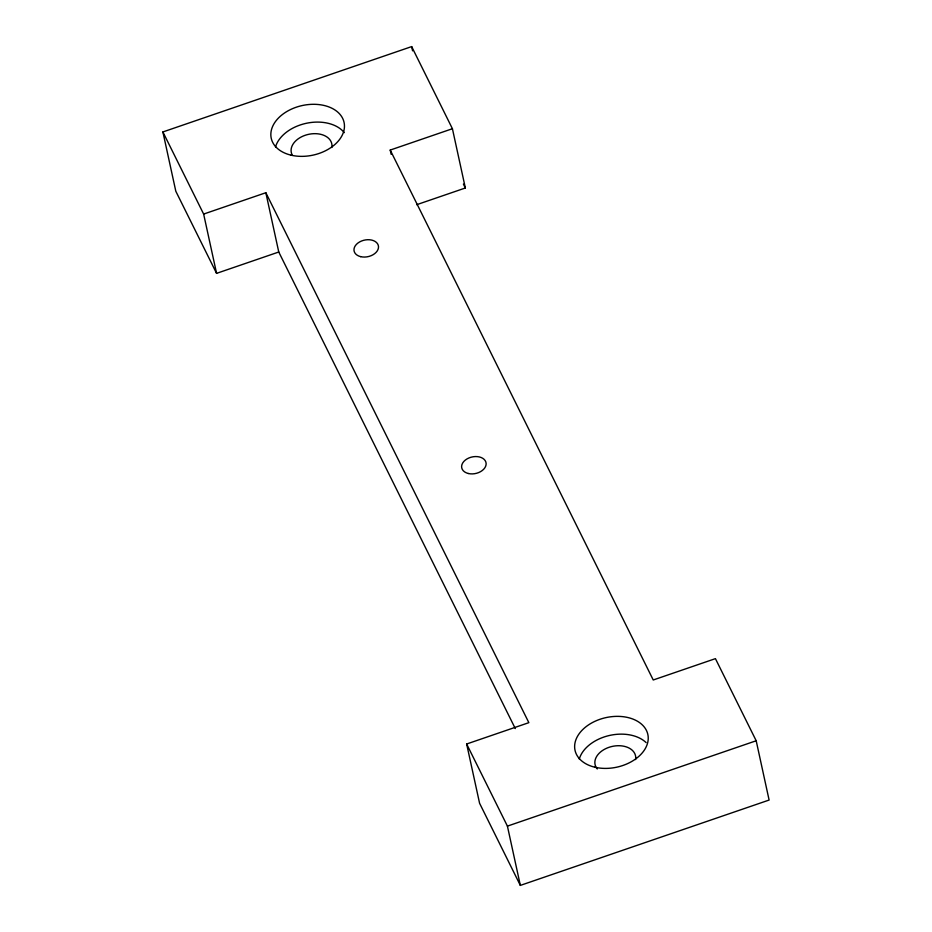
<?xml version="1.0" encoding="UTF-8"?>
<svg xmlns="http://www.w3.org/2000/svg" width="932" height="932" viewBox="0 0 932 932"><rect width="100%" height="100%" fill="white"/><g stroke="black" fill="none" stroke-linecap="round" stroke-linejoin="round"><path stroke-width="1.4" d="M515.279 728.556L278.761 252.013L216.574 273.356L175.81 191.235L162.89 131.948L411.664 46.6L452.416 128.721L465.348 187.996L416.674 204.702M162.89 131.948L203.642 214.069L265.841 192.738L528.852 722.661L466.652 744.004L479.584 803.279L520.336 885.4L769.11 800.052L756.19 740.765L715.427 658.644L653.239 679.987L390.228 150.064L452.416 128.721M466.652 744.004L507.416 826.125L756.19 740.765M463.402 184.093L465.348 187.996M411.664 46.6L412.585 50.829M390.228 150.064L391.149 154.293M507.416 826.125L520.336 885.4M265.841 192.738L278.761 252.013M203.642 214.069L216.574 273.356M579.273 759.021A37.268 25.374 -12.3 0 1 608.503 735.697A37.268 25.374 -12.3 0 1 646.121 742.594M597.272 768.97A20.702 14.097 -12.3 0 1 611.52 746.579A20.702 14.097 -12.3 0 1 635.601 759.557M275.499 146.965A37.268 25.374 -12.3 0 1 306.628 123.222A37.268 25.374 -12.3 0 1 344.292 132.647M292.1 154.794A20.702 14.097 -12.3 0 1 309.517 134.15A20.702 14.097 -12.3 0 1 331.839 147.501M291.017 155.155A37.268 25.374 -12.3 0 0 344.409 124.725A37.268 25.374 -12.3 0 0 287.522 111.129A37.268 25.374 -12.3 0 0 291.017 155.155M468.318 473.503A12.419 8.458 -12.3 0 0 486.12 463.355A12.419 8.458 -12.3 0 0 467.153 458.835A12.419 8.458 -12.3 0 0 468.318 473.503M360.696 256.661A12.419 8.458 -12.3 0 0 378.497 246.514A12.419 8.458 -12.3 0 0 359.531 241.982A12.419 8.458 -12.3 0 0 360.696 256.661M594.791 767.199A37.268 25.374 -12.3 0 0 648.183 736.769A37.268 25.374 -12.3 0 0 591.296 723.185A37.268 25.374 -12.3 0 0 594.791 767.199"/></g></svg>
